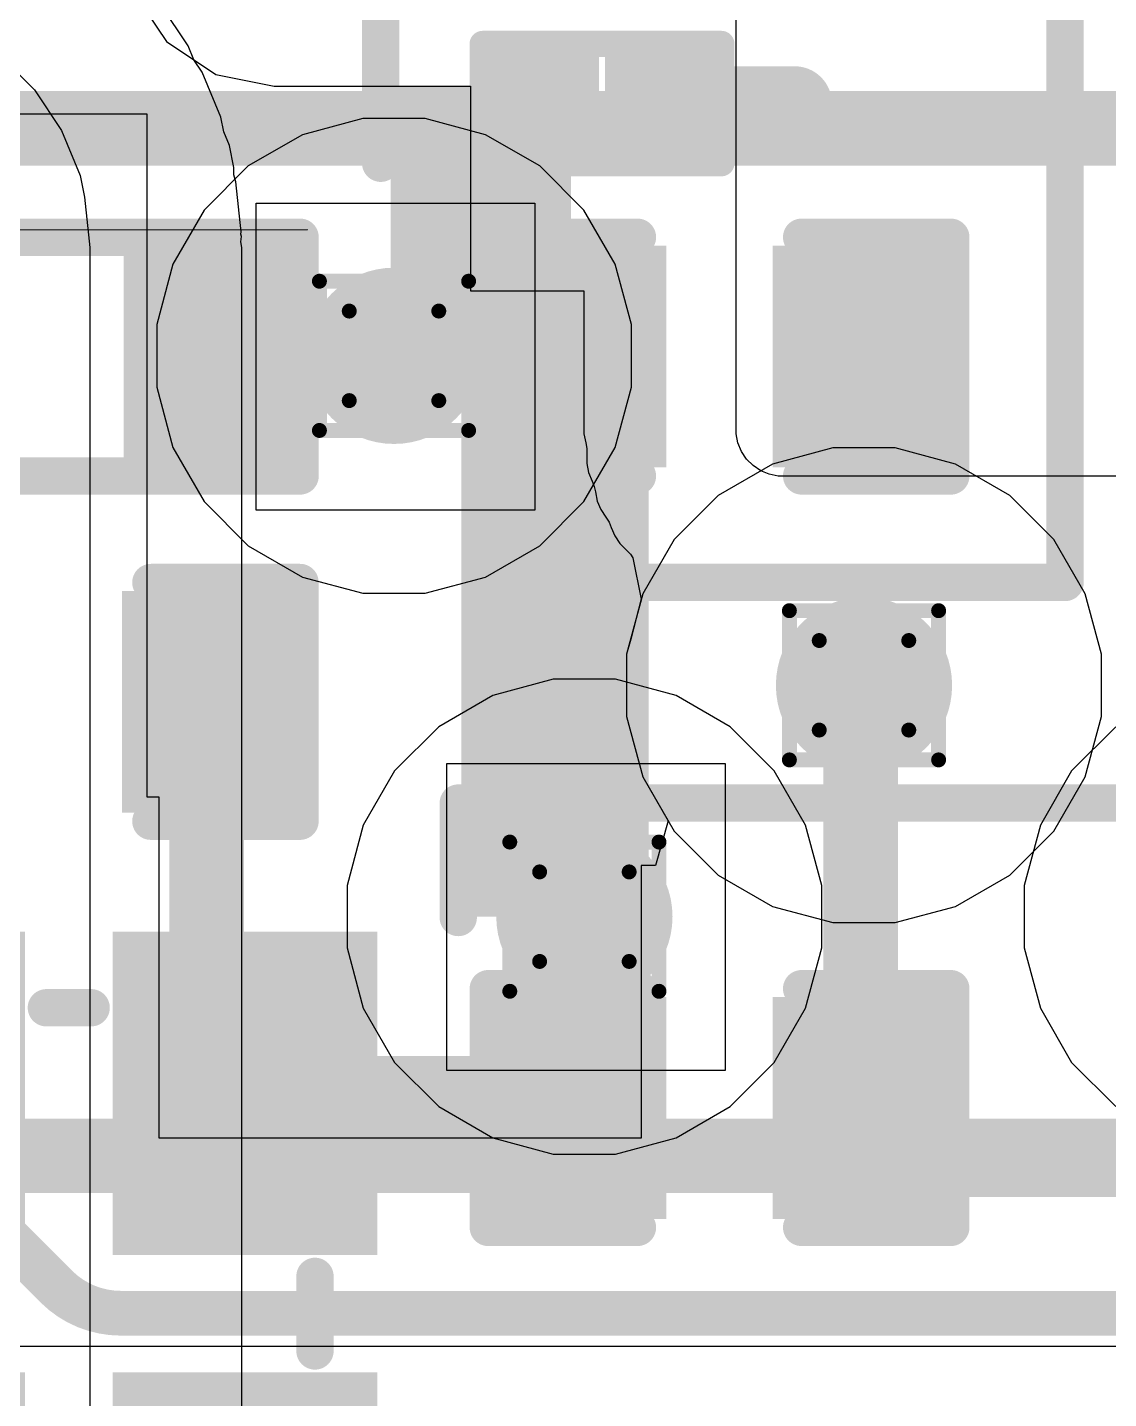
# Model space of a CAD drawing. Header units: inches. Extents: x -5 to 230, y -4 to 159.
# Drawn here: x 17.085 to 20.766, y 35.957 to 40.625 of the extents above; entities that cross this region are included whole.
import ezdxf

# ---------------------------------------------------------------- set-up
doc = ezdxf.new("R2010")
doc.units = ezdxf.units.IN
for name, color, linetype in [('Bottom Layer', 5, 'Continuous'), ('Drill Drawing', 1, 'Continuous'), ('Layer 1', 16, 'Continuous'), ('Layer 2', 76, 'Continuous'), ('Top Layer', 1, 'Continuous'), ('Top Overlay', 2, 'Continuous'), ('Top Paste', 8, 'Continuous'), ('Top Solder', 216, 'Continuous'), ('Via Holes', 16, 'Continuous')]:
    doc.layers.add(name, color=color, linetype=linetype)

# ---------------------------------------------------------------- blocks, each defined once
blk = doc.blocks.new('SMD2016_4P_48')
at = {"layer": 'Top Layer'}
for points in [[(-1.25, 0.1999), (-1.25, 0.9999), (-0.2501, 0.9999), (-0.2501, 0.1999)], [(0.2501, 0.2), (0.2501, 1), (1.2501, 1), (1.2501, 0.2)], [(-1.2499, -1), (-1.2499, -0.2), (-0.2499, -0.2), (-0.2499, -1)], [(0.2501, -0.9999), (0.2501, -0.1999), (1.2501, -0.1999), (1.2501, -0.9999)]]:
    blk.add_hatch(color=1, dxfattribs=at).paths.add_polyline_path(points)
at = {"layer": 'Top Paste'}
for points in [[(-1.25, 0.1999), (-1.25, 0.9999), (-0.2501, 0.9999), (-0.2501, 0.1999)], [(0.2501, 0.2), (0.2501, 1), (1.2501, 1), (1.2501, 0.2)], [(-1.2499, -1), (-1.2499, -0.2), (-0.2499, -0.2), (-0.2499, -1)], [(0.2501, -0.9999), (0.2501, -0.1999), (1.2501, -0.1999), (1.2501, -0.9999)]]:
    blk.add_hatch(color=8, dxfattribs=at).paths.add_polyline_path(points)
at = {"layer": 'Top Solder'}
for points in [[(-1.3008, 0.1491), (-1.3008, 1.0507), (-0.1993, 1.0507), (-0.1993, 0.1491)], [(0.1993, 0.1492), (0.1993, 1.0508), (1.3009, 1.0508), (1.3009, 0.1492)], [(-1.3007, -1.0508), (-1.3007, -0.1492), (-0.1991, -0.1492), (-0.1991, -1.0508)], [(0.1993, -1.0507), (0.1993, -0.1491), (1.3009, -0.1491), (1.3009, -1.0507)]]:
    blk.add_hatch(color=216, dxfattribs=at).paths.add_polyline_path(points)
at = {"layer": 'Top Overlay'}
for points in [[(0.127, 0.8382, 0.127, 0.127, 0), (-0.127, 0.8382, 0.127, 0.127, 0)], [(-1.0414, -0.0762, 0.127, 0.127, 0), (-1.0414, 0.0762, 0.127, 0.127, 0)], [(1.0414, -0.076, 0.127, 0.127, 0), (1.0414, 0.0764, 0.127, 0.127, 0)], [(-1.3487, -0.5588, 0.127, 0.127, 0), (-1.4249, -0.4826, 0.127, 0.127, 0)], [(-1.4249, -0.635, 0.127, 0.127, 0), (-1.4249, -0.4826, 0.127, 0.127, 0)], [(-1.4249, -0.635, 0.127, 0.127, 0), (-1.3487, -0.5588, 0.127, 0.127, 0)], [(0.1271, -0.8384, 0.127, 0.127, 0), (-0.1269, -0.8384, 0.127, 0.127, 0)]]:
    blk.add_lwpolyline(points, format="xyseb", dxfattribs=at)
for points in [[(-0.1588, 0.8382, 0.0635, 0.0635, 1), (-0.0952, 0.8382, 0.0635, 0.0635, 1)], [(0.0952, 0.8382, 0.0635, 0.0635, 1), (0.1588, 0.8382, 0.0635, 0.0635, 1)], [(-1.0732, 0.0762, 0.0635, 0.0635, 1), (-1.0096, 0.0762, 0.0635, 0.0635, 1)], [(1.0097, 0.0764, 0.0635, 0.0635, 1), (1.0732, 0.0764, 0.0635, 0.0635, 1)], [(-1.0732, -0.0762, 0.0635, 0.0635, 1), (-1.0096, -0.0762, 0.0635, 0.0635, 1)], [(1.0097, -0.076, 0.0635, 0.0635, 1), (1.0732, -0.076, 0.0635, 0.0635, 1)], [(-1.4566, -0.4826, 0.0635, 0.0635, 1), (-1.3931, -0.4826, 0.0635, 0.0635, 1)], [(-1.4566, -0.4826, 0.0635, 0.0635, 1), (-1.3931, -0.4826, 0.0635, 0.0635, 1)], [(-1.3804, -0.5588, 0.0635, 0.0635, 1), (-1.3169, -0.5588, 0.0635, 0.0635, 1)], [(-1.3804, -0.5588, 0.0635, 0.0635, 1), (-1.3169, -0.5588, 0.0635, 0.0635, 1)], [(-1.4566, -0.635, 0.0635, 0.0635, 1), (-1.3931, -0.635, 0.0635, 0.0635, 1)], [(-1.4566, -0.635, 0.0635, 0.0635, 1), (-1.3931, -0.635, 0.0635, 0.0635, 1)], [(-0.1586, -0.8384, 0.0635, 0.0635, 1), (-0.0951, -0.8384, 0.0635, 0.0635, 1)], [(0.0954, -0.8384, 0.0635, 0.0635, 1), (0.1589, -0.8384, 0.0635, 0.0635, 1)]]:
    blk.add_lwpolyline(points, format="xyseb", close=True, dxfattribs=at)
blk = doc.blocks.new('R___0402_170')
at = {"layer": 'Top Layer'}
for points in [[(-0.6985, -0.3175), (-0.6985, 0.3175), (-0.2413, 0.3175), (-0.2413, -0.3175)], [(0.2413, -0.3175), (0.2413, 0.3175), (0.6985, 0.3175), (0.6985, -0.3175)]]:
    blk.add_hatch(color=1, dxfattribs=at).paths.add_polyline_path(points)
at = {"layer": 'Top Paste'}
for points in [[(-0.6985, -0.3175), (-0.6985, 0.3175), (-0.2413, 0.3175), (-0.2413, -0.3175)], [(0.2413, -0.3175), (0.2413, 0.3175), (0.6985, 0.3175), (0.6985, -0.3175)]]:
    blk.add_hatch(color=8, dxfattribs=at).paths.add_polyline_path(points)
at = {"layer": 'Top Solder'}
for points in [[(-0.7535, -0.3725), (-0.7535, 0.3725), (-0.1863, 0.3725), (-0.1863, -0.3725)], [(0.1863, -0.3725), (0.1863, 0.3725), (0.7535, 0.3725), (0.7535, -0.3725)]]:
    blk.add_hatch(color=216, dxfattribs=at).paths.add_polyline_path(points)
at = {"layer": 'Top Overlay'}
for points in [[(0.7874, 0.4064, 0.127, 0.127, 0), (-0.7874, 0.4064, 0.127, 0.127, 0)], [(-0.7874, 0.4064, 0.127, 0.127, 0), (-0.7874, -0.4064, 0.127, 0.127, 0)], [(0.7874, 0.4064, 0.127, 0.127, 0), (0.7874, -0.4064, 0.127, 0.127, 0)], [(0.7874, -0.4064, 0.127, 0.127, 0), (-0.7874, -0.4064, 0.127, 0.127, 0)], [(0.8128, -0.4318, 0.00323, 0.00323, 0), (-0.8128, -0.4318, 0.00323, 0.00323, 0)]]:
    blk.add_lwpolyline(points, format="xyseb", dxfattribs=at)
for points in [[(-0.8191, 0.4064, 0.0635, 0.0635, 1), (-0.7556, 0.4064, 0.0635, 0.0635, 1)], [(-0.8191, 0.4064, 0.0635, 0.0635, 1), (-0.7556, 0.4064, 0.0635, 0.0635, 1)], [(0.7556, 0.4064, 0.0635, 0.0635, 1), (0.8191, 0.4064, 0.0635, 0.0635, 1)], [(0.7556, 0.4064, 0.0635, 0.0635, 1), (0.8191, 0.4064, 0.0635, 0.0635, 1)], [(-0.8191, -0.4064, 0.0635, 0.0635, 1), (-0.7556, -0.4064, 0.0635, 0.0635, 1)], [(-0.8191, -0.4064, 0.0635, 0.0635, 1), (-0.7556, -0.4064, 0.0635, 0.0635, 1)], [(0.7556, -0.4064, 0.0635, 0.0635, 1), (0.8191, -0.4064, 0.0635, 0.0635, 1)], [(0.7556, -0.4064, 0.0635, 0.0635, 1), (0.8191, -0.4064, 0.0635, 0.0635, 1)], [(-0.8136, -0.4318, 0.00161, 0.00161, 1), (-0.812, -0.4318, 0.00161, 0.00161, 1)], [(0.812, -0.4318, 0.00161, 0.00161, 1), (0.8136, -0.4318, 0.00161, 0.00161, 1)]]:
    blk.add_lwpolyline(points, format="xyseb", close=True, dxfattribs=at)
blk = doc.blocks.new('DFN_2_0_3_0_6__214')
at = {"layer": 'Top Layer'}
for points in [[(-0.33, -0.13), (-0.33, 0.13), (-0.06, 0.13), (-0.06, -0.13)], [(0.06, -0.13), (0.06, 0.13), (0.33, 0.13), (0.33, -0.13)]]:
    blk.add_hatch(color=1, dxfattribs=at).paths.add_polyline_path(points)
at = {"layer": 'Top Paste'}
for points in [[(-0.33, -0.13), (-0.33, 0.13), (-0.06, 0.13), (-0.06, -0.13)], [(0.06, -0.13), (0.06, 0.13), (0.33, 0.13), (0.33, -0.13)]]:
    blk.add_hatch(color=8, dxfattribs=at).paths.add_polyline_path(points)
at = {"layer": 'Top Solder'}
for points in [[(-0.38, -0.18), (-0.38, 0.18), (-0.01, 0.18), (-0.01, -0.18)], [(0.01, -0.18), (0.01, 0.18), (0.38, 0.18), (0.38, -0.18)]]:
    blk.add_hatch(color=216, dxfattribs=at).paths.add_polyline_path(points)
at = {"layer": 'Top Overlay'}
for points in [[(-0.4064, 0.2032, 0.0889, 0.0889, 0), (0.4064, 0.2032, 0.0889, 0.0889, 0)], [(-0.4064, -0.2032, 0.0889, 0.0889, 0), (-0.4064, 0.2032, 0.0889, 0.0889, 0)], [(0.4064, -0.2032, 0.0889, 0.0889, 0), (0.4064, 0.2032, 0.0889, 0.0889, 0)], [(-0.4064, -0.2032, 0.0889, 0.0889, 0), (0.4064, -0.2032, 0.0889, 0.0889, 0)]]:
    blk.add_lwpolyline(points, format="xyseb", dxfattribs=at)
for points in [[(-0.4286, 0.2032, 0.0445, 0.0445, 1), (-0.3842, 0.2032, 0.0445, 0.0445, 1)], [(-0.4286, 0.2032, 0.0445, 0.0445, 1), (-0.3842, 0.2032, 0.0445, 0.0445, 1)], [(0.3842, 0.2032, 0.0445, 0.0445, 1), (0.4286, 0.2032, 0.0445, 0.0445, 1)], [(0.3842, 0.2032, 0.0445, 0.0445, 1), (0.4286, 0.2032, 0.0445, 0.0445, 1)], [(-0.4286, -0.2032, 0.0445, 0.0445, 1), (-0.3842, -0.2032, 0.0445, 0.0445, 1)], [(-0.4286, -0.2032, 0.0445, 0.0445, 1), (-0.3842, -0.2032, 0.0445, 0.0445, 1)], [(0.3842, -0.2032, 0.0445, 0.0445, 1), (0.4286, -0.2032, 0.0445, 0.0445, 1)], [(0.3842, -0.2032, 0.0445, 0.0445, 1), (0.4286, -0.2032, 0.0445, 0.0445, 1)]]:
    blk.add_lwpolyline(points, format="xyseb", close=True, dxfattribs=at)
blk = doc.blocks.new('C___0402_236')
at = {"layer": 'Top Layer'}
for points in [[(-0.6985, -0.3175), (-0.6985, 0.3175), (-0.2413, 0.3175), (-0.2413, -0.3175)], [(0.2413, -0.3175), (0.2413, 0.3175), (0.6985, 0.3175), (0.6985, -0.3175)]]:
    blk.add_hatch(color=1, dxfattribs=at).paths.add_polyline_path(points)
at = {"layer": 'Top Paste'}
for points in [[(-0.6985, -0.3175), (-0.6985, 0.3175), (-0.2413, 0.3175), (-0.2413, -0.3175)], [(0.2413, -0.3175), (0.2413, 0.3175), (0.6985, 0.3175), (0.6985, -0.3175)]]:
    blk.add_hatch(color=8, dxfattribs=at).paths.add_polyline_path(points)
at = {"layer": 'Top Solder'}
for points in [[(-0.7585, -0.3775), (-0.7585, 0.3775), (-0.1813, 0.3775), (-0.1813, -0.3775)], [(0.1813, -0.3775), (0.1813, 0.3775), (0.7585, 0.3775), (0.7585, -0.3775)]]:
    blk.add_hatch(color=216, dxfattribs=at).paths.add_polyline_path(points)
at = {"layer": 'Top Overlay'}
for points in [[(-0.7874, 0.4064, 0.127, 0.127, 0), (-0.7874, -0.4064, 0.127, 0.127, 0)], [(-0.2794, 0.4064, 0.127, 0.127, 0), (-0.7874, 0.4064, 0.127, 0.127, 0)], [(0.7874, 0.4064, 0.127, 0.127, 0), (0.2794, 0.4064, 0.127, 0.127, 0)], [(0.7874, 0.4064, 0.127, 0.127, 0), (0.7874, -0.4064, 0.127, 0.127, 0)], [(-0.2794, -0.4064, 0.127, 0.127, 0), (-0.7874, -0.4064, 0.127, 0.127, 0)], [(0.7874, -0.4064, 0.127, 0.127, 0), (0.2794, -0.4064, 0.127, 0.127, 0)]]:
    blk.add_lwpolyline(points, format="xyseb", dxfattribs=at)
for points in [[(-0.8191, 0.4064, 0.0635, 0.0635, 1), (-0.7556, 0.4064, 0.0635, 0.0635, 1)], [(-0.8191, 0.4064, 0.0635, 0.0635, 1), (-0.7556, 0.4064, 0.0635, 0.0635, 1)], [(-0.3111, 0.4064, 0.0635, 0.0635, 1), (-0.2477, 0.4064, 0.0635, 0.0635, 1)], [(0.2477, 0.4064, 0.0635, 0.0635, 1), (0.3111, 0.4064, 0.0635, 0.0635, 1)], [(0.7556, 0.4064, 0.0635, 0.0635, 1), (0.8191, 0.4064, 0.0635, 0.0635, 1)], [(0.7556, 0.4064, 0.0635, 0.0635, 1), (0.8191, 0.4064, 0.0635, 0.0635, 1)], [(-0.8191, -0.4064, 0.0635, 0.0635, 1), (-0.7556, -0.4064, 0.0635, 0.0635, 1)], [(-0.8191, -0.4064, 0.0635, 0.0635, 1), (-0.7556, -0.4064, 0.0635, 0.0635, 1)], [(-0.3111, -0.4064, 0.0635, 0.0635, 1), (-0.2477, -0.4064, 0.0635, 0.0635, 1)], [(0.2477, -0.4064, 0.0635, 0.0635, 1), (0.3111, -0.4064, 0.0635, 0.0635, 1)], [(0.7556, -0.4064, 0.0635, 0.0635, 1), (0.8191, -0.4064, 0.0635, 0.0635, 1)], [(0.7556, -0.4064, 0.0635, 0.0635, 1), (0.8191, -0.4064, 0.0635, 0.0635, 1)]]:
    blk.add_lwpolyline(points, format="xyseb", close=True, dxfattribs=at)
blk = doc.blocks.new('C___0402_242')
at = {"layer": 'Top Layer'}
for points in [[(-0.6985, -0.3175), (-0.6985, 0.3175), (-0.2413, 0.3175), (-0.2413, -0.3175)], [(0.2413, -0.3175), (0.2413, 0.3175), (0.6985, 0.3175), (0.6985, -0.3175)]]:
    blk.add_hatch(color=1, dxfattribs=at).paths.add_polyline_path(points)
at = {"layer": 'Top Paste'}
for points in [[(-0.6985, -0.3175), (-0.6985, 0.3175), (-0.2413, 0.3175), (-0.2413, -0.3175)], [(0.2413, -0.3175), (0.2413, 0.3175), (0.6985, 0.3175), (0.6985, -0.3175)]]:
    blk.add_hatch(color=8, dxfattribs=at).paths.add_polyline_path(points)
at = {"layer": 'Top Solder'}
for points in [[(-0.7585, -0.3775), (-0.7585, 0.3775), (-0.1813, 0.3775), (-0.1813, -0.3775)], [(0.1813, -0.3775), (0.1813, 0.3775), (0.7585, 0.3775), (0.7585, -0.3775)]]:
    blk.add_hatch(color=216, dxfattribs=at).paths.add_polyline_path(points)
at = {"layer": 'Top Overlay'}
for points in [[(-0.7874, -0.4064, 0.127, 0.127, 0), (-0.7874, 0.4064, 0.127, 0.127, 0)], [(-0.7874, 0.4064, 0.127, 0.127, 0), (-0.2794, 0.4064, 0.127, 0.127, 0)], [(0.2794, 0.4064, 0.127, 0.127, 0), (0.7874, 0.4064, 0.127, 0.127, 0)], [(0.7874, -0.4064, 0.127, 0.127, 0), (0.7874, 0.4064, 0.127, 0.127, 0)], [(-0.7874, -0.4064, 0.127, 0.127, 0), (-0.2794, -0.4064, 0.127, 0.127, 0)], [(0.2794, -0.4064, 0.127, 0.127, 0), (0.7874, -0.4064, 0.127, 0.127, 0)]]:
    blk.add_lwpolyline(points, format="xyseb", dxfattribs=at)
for points in [[(-0.8191, 0.4064, 0.0635, 0.0635, 1), (-0.7556, 0.4064, 0.0635, 0.0635, 1)], [(-0.8191, 0.4064, 0.0635, 0.0635, 1), (-0.7556, 0.4064, 0.0635, 0.0635, 1)], [(-0.3111, 0.4064, 0.0635, 0.0635, 1), (-0.2477, 0.4064, 0.0635, 0.0635, 1)], [(0.2477, 0.4064, 0.0635, 0.0635, 1), (0.3111, 0.4064, 0.0635, 0.0635, 1)], [(0.7556, 0.4064, 0.0635, 0.0635, 1), (0.8191, 0.4064, 0.0635, 0.0635, 1)], [(0.7556, 0.4064, 0.0635, 0.0635, 1), (0.8191, 0.4064, 0.0635, 0.0635, 1)], [(-0.8191, -0.4064, 0.0635, 0.0635, 1), (-0.7556, -0.4064, 0.0635, 0.0635, 1)], [(-0.8191, -0.4064, 0.0635, 0.0635, 1), (-0.7556, -0.4064, 0.0635, 0.0635, 1)], [(-0.3111, -0.4064, 0.0635, 0.0635, 1), (-0.2477, -0.4064, 0.0635, 0.0635, 1)], [(0.2477, -0.4064, 0.0635, 0.0635, 1), (0.3111, -0.4064, 0.0635, 0.0635, 1)], [(0.7556, -0.4064, 0.0635, 0.0635, 1), (0.8191, -0.4064, 0.0635, 0.0635, 1)], [(0.7556, -0.4064, 0.0635, 0.0635, 1), (0.8191, -0.4064, 0.0635, 0.0635, 1)]]:
    blk.add_lwpolyline(points, format="xyseb", close=True, dxfattribs=at)
blk = doc.blocks.new('C___0402_247')
at = {"layer": 'Top Layer'}
for points in [[(-0.6985, -0.3175), (-0.6985, 0.3175), (-0.2413, 0.3175), (-0.2413, -0.3175)], [(0.2413, -0.3175), (0.2413, 0.3175), (0.6985, 0.3175), (0.6985, -0.3175)]]:
    blk.add_hatch(color=1, dxfattribs=at).paths.add_polyline_path(points)
at = {"layer": 'Top Paste'}
for points in [[(-0.6985, -0.3175), (-0.6985, 0.3175), (-0.2413, 0.3175), (-0.2413, -0.3175)], [(0.2413, -0.3175), (0.2413, 0.3175), (0.6985, 0.3175), (0.6985, -0.3175)]]:
    blk.add_hatch(color=8, dxfattribs=at).paths.add_polyline_path(points)
at = {"layer": 'Top Solder'}
for points in [[(-0.7585, -0.3775), (-0.7585, 0.3775), (-0.1813, 0.3775), (-0.1813, -0.3775)], [(0.1813, -0.3775), (0.1813, 0.3775), (0.7585, 0.3775), (0.7585, -0.3775)]]:
    blk.add_hatch(color=216, dxfattribs=at).paths.add_polyline_path(points)
at = {"layer": 'Top Overlay'}
for points in [[(-0.7874, -0.4064, 0.127, 0.127, 0), (-0.7874, 0.4064, 0.127, 0.127, 0)], [(-0.7874, 0.4064, 0.127, 0.127, 0), (-0.2794, 0.4064, 0.127, 0.127, 0)], [(0.2794, 0.4064, 0.127, 0.127, 0), (0.7874, 0.4064, 0.127, 0.127, 0)], [(0.7874, -0.4064, 0.127, 0.127, 0), (0.7874, 0.4064, 0.127, 0.127, 0)], [(-0.7874, -0.4064, 0.127, 0.127, 0), (-0.2794, -0.4064, 0.127, 0.127, 0)], [(0.2794, -0.4064, 0.127, 0.127, 0), (0.7874, -0.4064, 0.127, 0.127, 0)]]:
    blk.add_lwpolyline(points, format="xyseb", dxfattribs=at)
for points in [[(-0.8191, 0.4064, 0.0635, 0.0635, 1), (-0.7556, 0.4064, 0.0635, 0.0635, 1)], [(-0.8191, 0.4064, 0.0635, 0.0635, 1), (-0.7556, 0.4064, 0.0635, 0.0635, 1)], [(-0.3111, 0.4064, 0.0635, 0.0635, 1), (-0.2477, 0.4064, 0.0635, 0.0635, 1)], [(0.2477, 0.4064, 0.0635, 0.0635, 1), (0.3111, 0.4064, 0.0635, 0.0635, 1)], [(0.7556, 0.4064, 0.0635, 0.0635, 1), (0.8191, 0.4064, 0.0635, 0.0635, 1)], [(0.7556, 0.4064, 0.0635, 0.0635, 1), (0.8191, 0.4064, 0.0635, 0.0635, 1)], [(-0.8191, -0.4064, 0.0635, 0.0635, 1), (-0.7556, -0.4064, 0.0635, 0.0635, 1)], [(-0.8191, -0.4064, 0.0635, 0.0635, 1), (-0.7556, -0.4064, 0.0635, 0.0635, 1)], [(-0.3111, -0.4064, 0.0635, 0.0635, 1), (-0.2477, -0.4064, 0.0635, 0.0635, 1)], [(0.2477, -0.4064, 0.0635, 0.0635, 1), (0.3111, -0.4064, 0.0635, 0.0635, 1)], [(0.7556, -0.4064, 0.0635, 0.0635, 1), (0.8191, -0.4064, 0.0635, 0.0635, 1)], [(0.7556, -0.4064, 0.0635, 0.0635, 1), (0.8191, -0.4064, 0.0635, 0.0635, 1)]]:
    blk.add_lwpolyline(points, format="xyseb", close=True, dxfattribs=at)

msp = doc.modelspace()

# ---------------------------------------------------------------- hatches: boundary and pattern name
at = {"layer": 'Bottom Layer'}
h = msp.add_hatch(color=5, dxfattribs=at)
edge = h.paths.add_edge_path()
edge.add_arc((18.3335, 39.5065), 0.3, 0, 360)
h = msp.add_hatch(color=5, dxfattribs=at)
edge = h.paths.add_edge_path()
edge.add_arc((19.9335, 38.3849), 0.3, 0, 360)
h = msp.add_hatch(color=5, dxfattribs=at)
edge = h.paths.add_edge_path()
edge.add_arc((18.9816, 37.5972), 0.3, 0, 360)
at = {"layer": 'Layer 1'}
h = msp.add_hatch(color=16, dxfattribs=at)
edge = h.paths.add_edge_path()
edge.add_arc((18.3335, 39.5065), 0.3, 0, 360)
h = msp.add_hatch(color=16, dxfattribs=at)
edge = h.paths.add_edge_path()
edge.add_arc((19.9335, 38.3849), 0.3, 0, 360)
h = msp.add_hatch(color=16, dxfattribs=at)
edge = h.paths.add_edge_path()
edge.add_arc((18.9816, 37.5972), 0.3, 0, 360)
at = {"layer": 'Layer 2'}
h = msp.add_hatch(color=76, dxfattribs=at)
edge = h.paths.add_edge_path()
edge.add_arc((18.3335, 39.5065), 0.3, 0, 360)
h = msp.add_hatch(color=76, dxfattribs=at)
edge = h.paths.add_edge_path()
edge.add_arc((19.9335, 38.3849), 0.3, 0, 360)
h = msp.add_hatch(color=76, dxfattribs=at)
edge = h.paths.add_edge_path()
edge.add_arc((18.9816, 37.5972), 0.3, 0, 360)
at = {"layer": 'Top Layer'}
for points in [[(18.3223, 39.6074), (18.8466, 39.6074), (18.8466, 40.4249), (18.3223, 40.4249)], [(18.5626, 37.5972), (19.2004, 37.5972), (19.2004, 39.8214), (18.5626, 39.8214)]]:
    msp.add_hatch(color=1, dxfattribs=at).paths.add_polyline_path(points)
h = msp.add_hatch(color=1, dxfattribs=at)
edge = h.paths.add_edge_path()
edge.add_arc((18.3335, 39.5065), 0.3, 0, 360)
h = msp.add_hatch(color=1, dxfattribs=at)
edge = h.paths.add_edge_path()
edge.add_arc((19.9335, 38.3849), 0.3, 0, 360)
h = msp.add_hatch(color=1, dxfattribs=at)
edge = h.paths.add_edge_path()
edge.add_arc((18.9816, 37.5972), 0.3, 0, 360)
at = {"layer": 'Via Holes'}
h = msp.add_hatch(color=7, dxfattribs=at)
edge = h.paths.add_edge_path()
edge.add_arc((18.3335, 39.5065), 0.15, 0, 360)
h = msp.add_hatch(color=7, dxfattribs=at)
edge = h.paths.add_edge_path()
edge.add_arc((19.9335, 38.3849), 0.15, 0, 360)
h = msp.add_hatch(color=7, dxfattribs=at)
edge = h.paths.add_edge_path()
edge.add_arc((18.9816, 37.5972), 0.15, 0, 360)

# ---------------------------------------------------------------- linework, layer by layer
at = {"layer": 'Bottom Layer'}
for p, q in [((17.8647, 38.9812), (17.8647, 40.0262)), ((17.8647, 40.0262), (18.8131, 40.0262)), ((18.8131, 40.0262), (18.8131, 38.9812)), ((18.8131, 38.9812), (17.8647, 38.9812)), ((18.5129, 37.0732), (18.5129, 38.1182)), ((18.5129, 38.1182), (19.4612, 38.1182)), ((19.4612, 38.1182), (19.4612, 37.0732)), ((19.4612, 37.0732), (18.5129, 37.0732)), ((4.4907, 36.1356), (24.5091, 36.1356))]:
    msp.add_line(p, q, dxfattribs=at)
for points in [[(5.6097, 40.2807, 0.254, 0.254, 0), (24.4851, 40.2807, 0.254, 0.254, 0)], [(4.4907, 36.7831, 0.254, 0.254, 0), (25.152, 36.7831, 0.254, 0.254, 0)]]:
    msp.add_lwpolyline(points, format="xyseb", dxfattribs=at)
at = {"layer": 'Drill Drawing'}
for points in [[(18.0795, 39.7605, 0.0508, 0.0508, 0), (18.5875, 39.7605, 0.0508, 0.0508, 0)], [(18.0795, 39.2525, 0.0508, 0.0508, 0), (18.0795, 39.7605, 0.0508, 0.0508, 0)], [(18.5875, 39.2525, 0.0508, 0.0508, 0), (18.5875, 39.7605, 0.0508, 0.0508, 0)], [(18.1811, 39.6589, 0.0508, 0.0508, 0), (18.4859, 39.6589, 0.0508, 0.0508, 0)], [(18.1811, 39.3541, 0.0508, 0.0508, 0), (18.1811, 39.6589, 0.0508, 0.0508, 0)], [(18.4859, 39.3541, 0.0508, 0.0508, 0), (18.4859, 39.6589, 0.0508, 0.0508, 0)], [(18.1811, 39.3541, 0.0508, 0.0508, 0), (18.4859, 39.3541, 0.0508, 0.0508, 0)], [(18.0795, 39.2525, 0.0508, 0.0508, 0), (18.5875, 39.2525, 0.0508, 0.0508, 0)], [(19.6795, 38.6389, 0.0508, 0.0508, 0), (20.1875, 38.6389, 0.0508, 0.0508, 0)], [(19.6795, 38.1309, 0.0508, 0.0508, 0), (19.6795, 38.6389, 0.0508, 0.0508, 0)], [(20.1875, 38.1309, 0.0508, 0.0508, 0), (20.1875, 38.6389, 0.0508, 0.0508, 0)], [(19.7811, 38.5373, 0.0508, 0.0508, 0), (20.0859, 38.5373, 0.0508, 0.0508, 0)], [(19.7811, 38.2325, 0.0508, 0.0508, 0), (19.7811, 38.5373, 0.0508, 0.0508, 0)], [(20.0859, 38.2325, 0.0508, 0.0508, 0), (20.0859, 38.5373, 0.0508, 0.0508, 0)], [(19.7811, 38.2325, 0.0508, 0.0508, 0), (20.0859, 38.2325, 0.0508, 0.0508, 0)], [(19.6795, 38.1309, 0.0508, 0.0508, 0), (20.1875, 38.1309, 0.0508, 0.0508, 0)], [(18.7276, 37.8512, 0.0508, 0.0508, 0), (19.2356, 37.8512, 0.0508, 0.0508, 0)], [(18.7276, 37.3432, 0.0508, 0.0508, 0), (18.7276, 37.8512, 0.0508, 0.0508, 0)], [(19.2356, 37.3432, 0.0508, 0.0508, 0), (19.2356, 37.8512, 0.0508, 0.0508, 0)], [(18.8292, 37.7496, 0.0508, 0.0508, 0), (19.134, 37.7496, 0.0508, 0.0508, 0)], [(18.8292, 37.4448, 0.0508, 0.0508, 0), (18.8292, 37.7496, 0.0508, 0.0508, 0)], [(19.134, 37.4448, 0.0508, 0.0508, 0), (19.134, 37.7496, 0.0508, 0.0508, 0)], [(18.8292, 37.4448, 0.0508, 0.0508, 0), (19.134, 37.4448, 0.0508, 0.0508, 0)], [(18.7276, 37.3432, 0.0508, 0.0508, 0), (19.2356, 37.3432, 0.0508, 0.0508, 0)]]:
    msp.add_lwpolyline(points, format="xyseb", dxfattribs=at)
for points in [[(18.0668, 39.7605, 0.0254, 0.0254, 1), (18.0922, 39.7605, 0.0254, 0.0254, 1)], [(18.0668, 39.7605, 0.0254, 0.0254, 1), (18.0922, 39.7605, 0.0254, 0.0254, 1)], [(18.5748, 39.7605, 0.0254, 0.0254, 1), (18.6002, 39.7605, 0.0254, 0.0254, 1)], [(18.5748, 39.7605, 0.0254, 0.0254, 1), (18.6002, 39.7605, 0.0254, 0.0254, 1)], [(18.1684, 39.6589, 0.0254, 0.0254, 1), (18.1938, 39.6589, 0.0254, 0.0254, 1)], [(18.1684, 39.6589, 0.0254, 0.0254, 1), (18.1938, 39.6589, 0.0254, 0.0254, 1)], [(18.4732, 39.6589, 0.0254, 0.0254, 1), (18.4986, 39.6589, 0.0254, 0.0254, 1)], [(18.4732, 39.6589, 0.0254, 0.0254, 1), (18.4986, 39.6589, 0.0254, 0.0254, 1)], [(18.1684, 39.3541, 0.0254, 0.0254, 1), (18.1938, 39.3541, 0.0254, 0.0254, 1)], [(18.1684, 39.3541, 0.0254, 0.0254, 1), (18.1938, 39.3541, 0.0254, 0.0254, 1)], [(18.4732, 39.3541, 0.0254, 0.0254, 1), (18.4986, 39.3541, 0.0254, 0.0254, 1)], [(18.4732, 39.3541, 0.0254, 0.0254, 1), (18.4986, 39.3541, 0.0254, 0.0254, 1)], [(18.0668, 39.2525, 0.0254, 0.0254, 1), (18.0922, 39.2525, 0.0254, 0.0254, 1)], [(18.0668, 39.2525, 0.0254, 0.0254, 1), (18.0922, 39.2525, 0.0254, 0.0254, 1)], [(18.5748, 39.2525, 0.0254, 0.0254, 1), (18.6002, 39.2525, 0.0254, 0.0254, 1)], [(18.5748, 39.2525, 0.0254, 0.0254, 1), (18.6002, 39.2525, 0.0254, 0.0254, 1)], [(19.6668, 38.6389, 0.0254, 0.0254, 1), (19.6922, 38.6389, 0.0254, 0.0254, 1)], [(19.6668, 38.6389, 0.0254, 0.0254, 1), (19.6922, 38.6389, 0.0254, 0.0254, 1)], [(20.1748, 38.6389, 0.0254, 0.0254, 1), (20.2002, 38.6389, 0.0254, 0.0254, 1)], [(20.1748, 38.6389, 0.0254, 0.0254, 1), (20.2002, 38.6389, 0.0254, 0.0254, 1)], [(19.7684, 38.5373, 0.0254, 0.0254, 1), (19.7938, 38.5373, 0.0254, 0.0254, 1)], [(19.7684, 38.5373, 0.0254, 0.0254, 1), (19.7938, 38.5373, 0.0254, 0.0254, 1)], [(20.0732, 38.5373, 0.0254, 0.0254, 1), (20.0986, 38.5373, 0.0254, 0.0254, 1)], [(20.0732, 38.5373, 0.0254, 0.0254, 1), (20.0986, 38.5373, 0.0254, 0.0254, 1)], [(19.7684, 38.2325, 0.0254, 0.0254, 1), (19.7938, 38.2325, 0.0254, 0.0254, 1)], [(19.7684, 38.2325, 0.0254, 0.0254, 1), (19.7938, 38.2325, 0.0254, 0.0254, 1)], [(20.0732, 38.2325, 0.0254, 0.0254, 1), (20.0986, 38.2325, 0.0254, 0.0254, 1)], [(20.0732, 38.2325, 0.0254, 0.0254, 1), (20.0986, 38.2325, 0.0254, 0.0254, 1)], [(19.6668, 38.1309, 0.0254, 0.0254, 1), (19.6922, 38.1309, 0.0254, 0.0254, 1)], [(19.6668, 38.1309, 0.0254, 0.0254, 1), (19.6922, 38.1309, 0.0254, 0.0254, 1)], [(20.1748, 38.1309, 0.0254, 0.0254, 1), (20.2002, 38.1309, 0.0254, 0.0254, 1)], [(20.1748, 38.1309, 0.0254, 0.0254, 1), (20.2002, 38.1309, 0.0254, 0.0254, 1)], [(18.7149, 37.8512, 0.0254, 0.0254, 1), (18.7403, 37.8512, 0.0254, 0.0254, 1)], [(18.7149, 37.8512, 0.0254, 0.0254, 1), (18.7403, 37.8512, 0.0254, 0.0254, 1)], [(19.2229, 37.8512, 0.0254, 0.0254, 1), (19.2483, 37.8512, 0.0254, 0.0254, 1)], [(19.2229, 37.8512, 0.0254, 0.0254, 1), (19.2483, 37.8512, 0.0254, 0.0254, 1)], [(18.8165, 37.7496, 0.0254, 0.0254, 1), (18.8419, 37.7496, 0.0254, 0.0254, 1)], [(18.8165, 37.7496, 0.0254, 0.0254, 1), (18.8419, 37.7496, 0.0254, 0.0254, 1)], [(19.1213, 37.7496, 0.0254, 0.0254, 1), (19.1467, 37.7496, 0.0254, 0.0254, 1)], [(19.1213, 37.7496, 0.0254, 0.0254, 1), (19.1467, 37.7496, 0.0254, 0.0254, 1)], [(18.8165, 37.4448, 0.0254, 0.0254, 1), (18.8419, 37.4448, 0.0254, 0.0254, 1)], [(18.8165, 37.4448, 0.0254, 0.0254, 1), (18.8419, 37.4448, 0.0254, 0.0254, 1)], [(19.1213, 37.4448, 0.0254, 0.0254, 1), (19.1467, 37.4448, 0.0254, 0.0254, 1)], [(19.1213, 37.4448, 0.0254, 0.0254, 1), (19.1467, 37.4448, 0.0254, 0.0254, 1)], [(18.7149, 37.3432, 0.0254, 0.0254, 1), (18.7403, 37.3432, 0.0254, 0.0254, 1)], [(18.7149, 37.3432, 0.0254, 0.0254, 1), (18.7403, 37.3432, 0.0254, 0.0254, 1)], [(19.2229, 37.3432, 0.0254, 0.0254, 1), (19.2483, 37.3432, 0.0254, 0.0254, 1)], [(19.2229, 37.3432, 0.0254, 0.0254, 1), (19.2483, 37.3432, 0.0254, 0.0254, 1)]]:
    msp.add_lwpolyline(points, format="xyseb", close=True, dxfattribs=at)
at = {"layer": 'Layer 1'}
for p, q in [((17.6324, 40.5616), (17.5404, 40.6993)), ((16.9927, 40.5286), (17.1098, 40.4115)), ((17.6519, 40.5145), (17.6324, 40.5616)), ((17.6803, 40.4721), (17.6519, 40.5145)), ((17.7436, 40.3191), (17.6803, 40.4721)), ((17.1098, 40.4115), (17.2017, 40.2739)), ((17.7536, 40.2691), (17.7436, 40.3191)), ((17.2017, 40.2739), (17.2651, 40.1209)), ((17.7731, 40.222), (17.7536, 40.2691)), ((17.7879, 40.1474), (17.7731, 40.222)), ((17.7879, 40.1227), (17.7879, 40.1474)), ((17.2651, 40.1209), (17.2799, 40.0464)), ((17.7952, 40.0991), (17.7879, 40.1227)), ((17.8126, 39.9286), (17.7952, 40.0991)), ((17.2799, 40.0464), (17.2974, 39.8758)), ((17.8117, 39.8941), (17.814, 39.9125)), ((17.8119, 39.9204), (17.8126, 39.9286)), ((17.814, 39.9125), (17.8119, 39.9204)), ((17.2974, 39.8758), (17.2974, 39.8758)), ((17.2974, 39.8758), (17.2974, 39.8758)), ((17.2974, 39.8758), (17.2974, 39.8758)), ((17.2974, 39.8758), (17.2974, 35.8547)), ((17.8153, 39.8758), (17.8117, 39.8941)), ((17.8154, 35.8802), (17.8153, 39.8758)), ((17.8153, 39.8758), (17.8153, 39.8758)), ((17.8153, 39.8758), (17.8153, 39.8758)), ((19.8272, 39.1929), (19.6217, 39.1378)), ((20.0399, 39.1929), (19.8272, 39.1929)), ((20.2454, 39.1378), (20.0399, 39.1929)), ((19.6217, 39.1378), (19.4374, 39.0315)), ((20.4297, 39.0315), (20.2454, 39.1378)), ((19.4374, 39.0315), (19.287, 38.881)), ((20.5801, 38.881), (20.4297, 39.0315)), ((19.287, 38.881), (19.1806, 38.6968)), ((20.6865, 38.6968), (20.5801, 38.881)), ((19.1806, 38.6968), (19.1255, 38.4913)), ((20.7415, 38.4913), (20.6865, 38.6968)), ((19.1255, 38.4913), (19.1255, 38.2785)), ((20.7415, 38.2785), (20.7415, 38.4913)), ((19.1255, 38.2785), (19.1806, 38.073)), ((20.6865, 38.073), (20.7415, 38.2785)), ((19.1806, 38.073), (19.287, 37.8888)), ((20.5801, 37.8888), (20.6865, 38.073)), ((19.287, 37.8888), (19.4374, 37.7383)), ((20.4297, 37.7383), (20.5801, 37.8888)), ((19.4374, 37.7383), (19.6217, 37.632)), ((20.2454, 37.632), (20.4297, 37.7383)), ((19.6217, 37.632), (19.8272, 37.5769)), ((20.0399, 37.5769), (20.2454, 37.632)), ((19.8272, 37.5769), (20.0399, 37.5769))]:
    msp.add_line(p, q, dxfattribs=at)
at = {"layer": 'Layer 2'}
for p, q in [((18.2271, 40.3145), (18.0216, 40.2594)), ((18.4399, 40.3145), (18.2271, 40.3145)), ((18.6454, 40.2594), (18.4399, 40.3145)), ((18.0216, 40.2594), (17.8374, 40.153)), ((18.8296, 40.153), (18.6454, 40.2594)), ((17.8374, 40.153), (17.687, 40.0026)), ((18.9801, 40.0026), (18.8296, 40.153)), ((17.687, 40.0026), (17.5806, 39.8183)), ((19.0864, 39.8183), (18.9801, 40.0026)), ((17.5806, 39.8183), (17.5255, 39.6128)), ((19.1415, 39.6128), (19.0864, 39.8183)), ((17.5255, 39.6128), (17.5255, 39.4001)), ((19.1415, 39.4001), (19.1415, 39.6128)), ((17.5255, 39.4001), (17.5806, 39.1946)), ((19.0864, 39.1946), (19.1415, 39.4001)), ((17.5806, 39.1946), (17.687, 39.0103)), ((18.9801, 39.0103), (19.0864, 39.1946)), ((17.687, 39.0103), (17.8374, 38.8599)), ((18.8296, 38.8599), (18.9801, 39.0103)), ((17.8374, 38.8599), (18.0216, 38.7535)), ((18.6454, 38.7535), (18.8296, 38.8599)), ((18.0216, 38.7535), (18.2271, 38.6985)), ((18.4399, 38.6985), (18.6454, 38.7535)), ((18.2271, 38.6985), (18.4399, 38.6985)), ((18.8752, 38.4052), (18.6697, 38.3501)), ((19.088, 38.4052), (18.8752, 38.4052)), ((19.2935, 38.3501), (19.088, 38.4052)), ((18.6697, 38.3501), (18.4855, 38.2438)), ((19.4777, 38.2438), (19.2935, 38.3501)), ((18.4855, 38.2438), (18.3351, 38.0933)), ((19.6282, 38.0933), (19.4777, 38.2438)), ((20.7907, 38.2438), (20.6403, 38.0933)), ((18.3351, 38.0933), (18.2287, 37.9091)), ((19.7346, 37.9091), (19.6282, 38.0933)), ((20.6403, 38.0933), (20.5339, 37.9091)), ((18.2287, 37.9091), (18.1736, 37.7036)), ((19.7896, 37.7036), (19.7346, 37.9091)), ((20.5339, 37.9091), (20.4788, 37.7036)), ((18.1736, 37.7036), (18.1736, 37.4908)), ((19.7896, 37.4908), (19.7896, 37.7036)), ((20.4788, 37.7036), (20.4788, 37.4908)), ((18.1736, 37.4908), (18.2287, 37.2853)), ((19.7346, 37.2853), (19.7896, 37.4908)), ((20.4788, 37.4908), (20.5339, 37.2853)), ((18.2287, 37.2853), (18.3351, 37.1011)), ((19.6282, 37.1011), (19.7346, 37.2853)), ((20.5339, 37.2853), (20.6403, 37.1011)), ((18.3351, 37.1011), (18.4855, 36.9506)), ((19.4777, 36.9506), (19.6282, 37.1011)), ((20.6403, 37.1011), (20.7907, 36.9506)), ((18.4855, 36.9506), (18.6697, 36.8443)), ((19.2935, 36.8443), (19.4777, 36.9506)), ((18.6697, 36.8443), (18.8752, 36.7892)), ((19.088, 36.7892), (19.2935, 36.8443)), ((18.8752, 36.7892), (19.088, 36.7892))]:
    msp.add_line(p, q, dxfattribs=at)
at = {"layer": 'Top Layer'}
for p, q in [((19.4978, 39.257), (19.4978, 41.4474)), ((17.4463, 40.7446), (17.5586, 40.5766)), ((17.5586, 40.5766), (17.7266, 40.4643)), ((17.7266, 40.4643), (17.9249, 40.4249)), ((17.9249, 40.4249), (18.5936, 40.4249)), ((18.5936, 40.4249), (18.5936, 39.7273)), ((17.4931, 40.3294), (16.0199, 40.3294)), ((17.4931, 38.6784), (17.4931, 40.3294)), ((18.5936, 39.7273), (18.9798, 39.7273)), ((18.9798, 39.7273), (18.9798, 39.2571)), ((18.9798, 39.2571), (18.9798, 39.2413)), ((19.4978, 39.2412), (19.4978, 39.257)), ((19.4978, 39.257), (19.4978, 39.257)), ((18.9798, 39.2413), (18.986, 39.2104)), ((18.986, 39.2104), (18.986, 39.2104)), ((18.986, 39.2104), (18.9898, 39.1912)), ((19.5039, 39.2104), (19.4978, 39.2412)), ((19.516, 39.1813), (19.5039, 39.2104)), ((18.9898, 39.1912), (18.9898, 39.1402)), ((19.5334, 39.1551), (19.516, 39.1813)), ((18.9898, 39.1402), (18.9959, 39.1093)), ((19.5557, 39.1329), (19.5334, 39.1551)), ((19.5819, 39.1154), (19.5557, 39.1329)), ((18.9959, 39.1093), (19.008, 39.0803)), ((19.008, 39.0803), (19.008, 39.0802)), ((19.008, 39.0802), (19.0154, 39.0622)), ((19.611, 39.1033), (19.5819, 39.1154)), ((19.6418, 39.0972), (19.611, 39.1033)), ((19.6576, 39.0972), (19.6418, 39.0972)), ((23.3661, 39.0972), (19.6576, 39.0972)), ((19.0154, 39.0622), (19.0192, 39.0431)), ((19.0192, 39.0431), (19.0192, 39.0431)), ((19.0192, 39.0431), (19.0254, 39.0122)), ((19.0254, 39.0122), (19.0374, 38.9831)), ((19.0374, 38.9831), (19.0549, 38.9569)), ((19.0549, 38.9569), (19.0549, 38.9569)), ((19.0549, 38.9569), (19.0658, 38.9407)), ((19.0658, 38.9407), (19.0732, 38.9226)), ((19.0732, 38.9226), (19.0733, 38.9226)), ((19.0733, 38.9226), (19.0853, 38.8935)), ((19.0853, 38.8935), (19.1028, 38.8674)), ((19.1028, 38.8674), (19.125, 38.8451)), ((19.125, 38.8451), (19.125, 38.8451)), ((19.125, 38.8451), (19.1389, 38.8313)), ((19.1389, 38.8313), (19.1469, 38.8192)), ((19.1469, 38.8192), (19.175, 38.6784)), ((17.4929, 38.0036), (17.4929, 38.6784)), ((17.4929, 38.6784), (17.4931, 38.6784)), ((19.175, 38.6784), (19.1392, 38.5422)), ((19.1392, 38.5422), (19.1255, 38.4913)), ((19.1255, 38.4913), (19.1255, 38.2785)), ((19.1255, 38.2785), (19.1806, 38.073)), ((19.1806, 38.073), (19.2669, 37.9236)), ((17.5342, 38.0036), (17.4929, 38.0036)), ((17.5342, 36.8428), (17.5342, 38.0036)), ((19.2669, 37.9236), (19.2239, 37.7712)), ((19.2239, 37.7712), (19.175, 37.7712)), ((19.175, 37.7712), (19.175, 36.8428)), ((19.175, 36.8428), (17.5342, 36.8428))]:
    msp.add_line(p, q, dxfattribs=at)
for points in [[(19.3071, 40.3653, 0.254, 0.254, 0), (19.6974, 40.3653, 0.254, 0.254, 0)], [(18.8466, 39.6074, 0.1778, 0.1778, 0), (18.8466, 40.3653, 0.1778, 0.1778, 0)], [(18.8466, 39.6074, 0.254, 0.254, -0.414214), (18.7432, 39.5039, 0.254, 0.254, 0)], [(17.6963, 39.5039, 0.381, 0.381, 0), (18.3335, 39.5039, 0.381, 0.381, 0)], [(18.3345, 39.5039, 0.381, 0.381, 0), (18.7432, 39.5039, 0.381, 0.381, 0)], [(18.3335, 39.5039, 0.254, 0.254, 0), (18.3335, 39.5065, 0.254, 0.254, 0)], [(19.9226, 38.3739, 0.254, 0.254, 0), (19.9335, 38.3849, 0.254, 0.254, 0)], [(19.9226, 36.8828, 0.254, 0.254, 0), (19.9226, 38.3739, 0.254, 0.254, 0)], [(17.6961, 36.9957, 0.254, 0.254, 0), (17.6961, 38.3285, 0.254, 0.254, 0)], [(18.9718, 36.9457, 0.381, 0.381, 0), (18.9718, 37.5972, 0.381, 0.381, 0)], [(18.9718, 37.5972, 0.254, 0.254, 0), (18.9816, 37.5972, 0.254, 0.254, 0)], [(17.6961, 36.9957, 0.254, 0.254, 0), (17.8261, 36.9957, 0.254, 0.254, 0)], [(17.8261, 36.9957, 0.254, 0.254, 0), (18.9217, 36.9957, 0.254, 0.254, 0)], [(18.9217, 36.9957, 0.254, 0.254, -0.414214), (18.9718, 36.9457, 0.254, 0.254, 0)], [(19.9116, 36.8718, 0.254, 0.254, 0), (19.9226, 36.8828, 0.254, 0.254, 0)], [(19.9116, 36.8718, 0.254, 0.254, 0), (20.0132, 36.7702, 0.254, 0.254, 0)], [(20.0132, 36.7702, 0.254, 0.254, 0), (22.7431, 36.7702, 0.254, 0.254, 0)], [(16.95, 36.5718, 0.1524, 0.1524, 0), (17.1847, 36.3371, 0.1524, 0.1524, 0)], [(17.4031, 36.2472, 0.1524, 0.1524, -0.197801), (17.1847, 36.3371, 0.1524, 0.1524, 0)], [(17.4031, 36.2472, 0.1524, 0.1524, 0), (22.2423, 36.2472, 0.1524, 0.1524, 0)]]:
    msp.add_lwpolyline(points, format="xyseb", dxfattribs=at)
for points in [[(19.2436, 40.3653, 0.127, 0.127, 1), (19.3706, 40.3653, 0.127, 0.127, 1)], [(19.6339, 40.3653, 0.127, 0.127, 1), (19.7609, 40.3653, 0.127, 0.127, 1)], [(18.8022, 40.3653, 0.0889, 0.0889, 1), (18.8911, 40.3653, 0.0889, 0.0889, 1)], [(18.7831, 39.6074, 0.127, 0.127, 1), (18.9101, 39.6074, 0.127, 0.127, 1)], [(17.601, 39.5039, 0.1905, 0.1905, 1), (17.7915, 39.5039, 0.1905, 0.1905, 1)], [(18.2383, 39.5039, 0.1905, 0.1905, 1), (18.4288, 39.5039, 0.1905, 0.1905, 1)], [(18.2393, 39.5039, 0.1905, 0.1905, 1), (18.4298, 39.5039, 0.1905, 0.1905, 1)], [(18.6479, 39.5039, 0.1905, 0.1905, 1), (18.8384, 39.5039, 0.1905, 0.1905, 1)], [(18.8022, 39.6074, 0.0889, 0.0889, 1), (18.8911, 39.6074, 0.0889, 0.0889, 1)], [(18.27, 39.5065, 0.127, 0.127, 1), (18.397, 39.5065, 0.127, 0.127, 1)], [(18.27, 39.5039, 0.127, 0.127, 1), (18.397, 39.5039, 0.127, 0.127, 1)], [(18.6797, 39.5039, 0.127, 0.127, 1), (18.8067, 39.5039, 0.127, 0.127, 1)], [(19.87, 38.3849, 0.127, 0.127, 1), (19.997, 38.3849, 0.127, 0.127, 1)], [(19.8591, 38.3739, 0.127, 0.127, 1), (19.9861, 38.3739, 0.127, 0.127, 1)], [(19.8591, 38.3739, 0.127, 0.127, 1), (19.9861, 38.3739, 0.127, 0.127, 1)], [(17.6326, 38.3285, 0.127, 0.127, 1), (17.7596, 38.3285, 0.127, 0.127, 1)], [(18.8765, 37.5972, 0.1905, 0.1905, 1), (19.067, 37.5972, 0.1905, 0.1905, 1)], [(18.9083, 37.5972, 0.127, 0.127, 1), (19.0353, 37.5972, 0.127, 0.127, 1)], [(18.9181, 37.5972, 0.127, 0.127, 1), (19.0451, 37.5972, 0.127, 0.127, 1)], [(17.6326, 36.9957, 0.127, 0.127, 1), (17.7596, 36.9957, 0.127, 0.127, 1)], [(17.6326, 36.9957, 0.127, 0.127, 1), (17.7596, 36.9957, 0.127, 0.127, 1)], [(17.7626, 36.9957, 0.127, 0.127, 1), (17.8896, 36.9957, 0.127, 0.127, 1)], [(17.7626, 36.9957, 0.127, 0.127, 1), (17.8896, 36.9957, 0.127, 0.127, 1)], [(18.8765, 36.9457, 0.1905, 0.1905, 1), (19.067, 36.9457, 0.1905, 0.1905, 1)], [(18.8582, 36.9957, 0.127, 0.127, 1), (18.9852, 36.9957, 0.127, 0.127, 1)], [(18.8582, 36.9957, 0.127, 0.127, 1), (18.9852, 36.9957, 0.127, 0.127, 1)], [(18.9083, 36.9457, 0.127, 0.127, 1), (19.0353, 36.9457, 0.127, 0.127, 1)], [(19.8481, 36.8718, 0.127, 0.127, 1), (19.9751, 36.8718, 0.127, 0.127, 1)], [(19.8481, 36.8718, 0.127, 0.127, 1), (19.9751, 36.8718, 0.127, 0.127, 1)], [(19.8591, 36.8828, 0.127, 0.127, 1), (19.9861, 36.8828, 0.127, 0.127, 1)], [(19.8591, 36.8828, 0.127, 0.127, 1), (19.9861, 36.8828, 0.127, 0.127, 1)], [(19.9497, 36.7702, 0.127, 0.127, 1), (20.0767, 36.7702, 0.127, 0.127, 1)], [(19.9497, 36.7702, 0.127, 0.127, 1), (20.0767, 36.7702, 0.127, 0.127, 1)], [(17.1466, 36.3371, 0.0762, 0.0762, 1), (17.2228, 36.3371, 0.0762, 0.0762, 1)], [(17.1466, 36.3371, 0.0762, 0.0762, 1), (17.2228, 36.3371, 0.0762, 0.0762, 1)], [(17.365, 36.2472, 0.0762, 0.0762, 1), (17.4412, 36.2472, 0.0762, 0.0762, 1)], [(17.365, 36.2472, 0.0762, 0.0762, 1), (17.4412, 36.2472, 0.0762, 0.0762, 1)]]:
    msp.add_lwpolyline(points, format="xyseb", close=True, dxfattribs=at)
at = {"layer": 'Top Overlay'}
for points in [[(18.2881, 40.1621, 0.127, 0.127, 0), (18.2881, 42.105, 0.127, 0.127, 0)], [(20.6182, 39.116, 0.127, 0.127, 0), (20.6182, 42.105, 0.127, 0.127, 0)], [(20.6182, 38.7349, 0.127, 0.127, 0), (20.6182, 39.116, 0.127, 0.127, 0)], [(18.669, 38.7349, 0.127, 0.127, 0), (20.6182, 38.7349, 0.127, 0.127, 0)], [(18.5522, 37.5943, 0.127, 0.127, 0), (18.5522, 37.9841, 0.127, 0.127, 0)], [(18.5522, 37.9841, 0.127, 0.127, 0), (21.6829, 37.9841, 0.127, 0.127, 0)]]:
    msp.add_lwpolyline(points, format="xyseb", dxfattribs=at)
for points in [[(18.2564, 40.1621, 0.0635, 0.0635, 1), (18.3199, 40.1621, 0.0635, 0.0635, 1)], [(20.5865, 39.116, 0.0635, 0.0635, 1), (20.65, 39.116, 0.0635, 0.0635, 1)], [(20.5865, 39.116, 0.0635, 0.0635, 1), (20.65, 39.116, 0.0635, 0.0635, 1)], [(18.6373, 38.7349, 0.0635, 0.0635, 1), (18.7007, 38.7349, 0.0635, 0.0635, 1)], [(20.5865, 38.7349, 0.0635, 0.0635, 1), (20.65, 38.7349, 0.0635, 0.0635, 1)], [(20.5865, 38.7349, 0.0635, 0.0635, 1), (20.65, 38.7349, 0.0635, 0.0635, 1)], [(18.5204, 37.9841, 0.0635, 0.0635, 1), (18.5839, 37.9841, 0.0635, 0.0635, 1)], [(18.5204, 37.9841, 0.0635, 0.0635, 1), (18.5839, 37.9841, 0.0635, 0.0635, 1)], [(18.5204, 37.5943, 0.0635, 0.0635, 1), (18.5839, 37.5943, 0.0635, 0.0635, 1)]]:
    msp.add_lwpolyline(points, format="xyseb", close=True, dxfattribs=at)

# ---------------------------------------------------------------- block references
for name, p in [('DFN_2_0_3_0_6__214', (19.0416, 40.3653)), ('C___0402_242', (19.4417, 39.5039)), ('C___0402_247', (19.4417, 36.9457))]:
    msp.add_blockref(name, p)
for name, p, rotation in [('R___0402_170', (17.2264, 39.5039), 180), ('C___0402_236', (17.2262, 38.3285), 180), ('SMD2016_4P_48', (17.2262, 36.2457), 270)]:
    msp.add_blockref(name, p, dxfattribs=dict(rotation=rotation))

doc.saveas('drawing.dxf')
